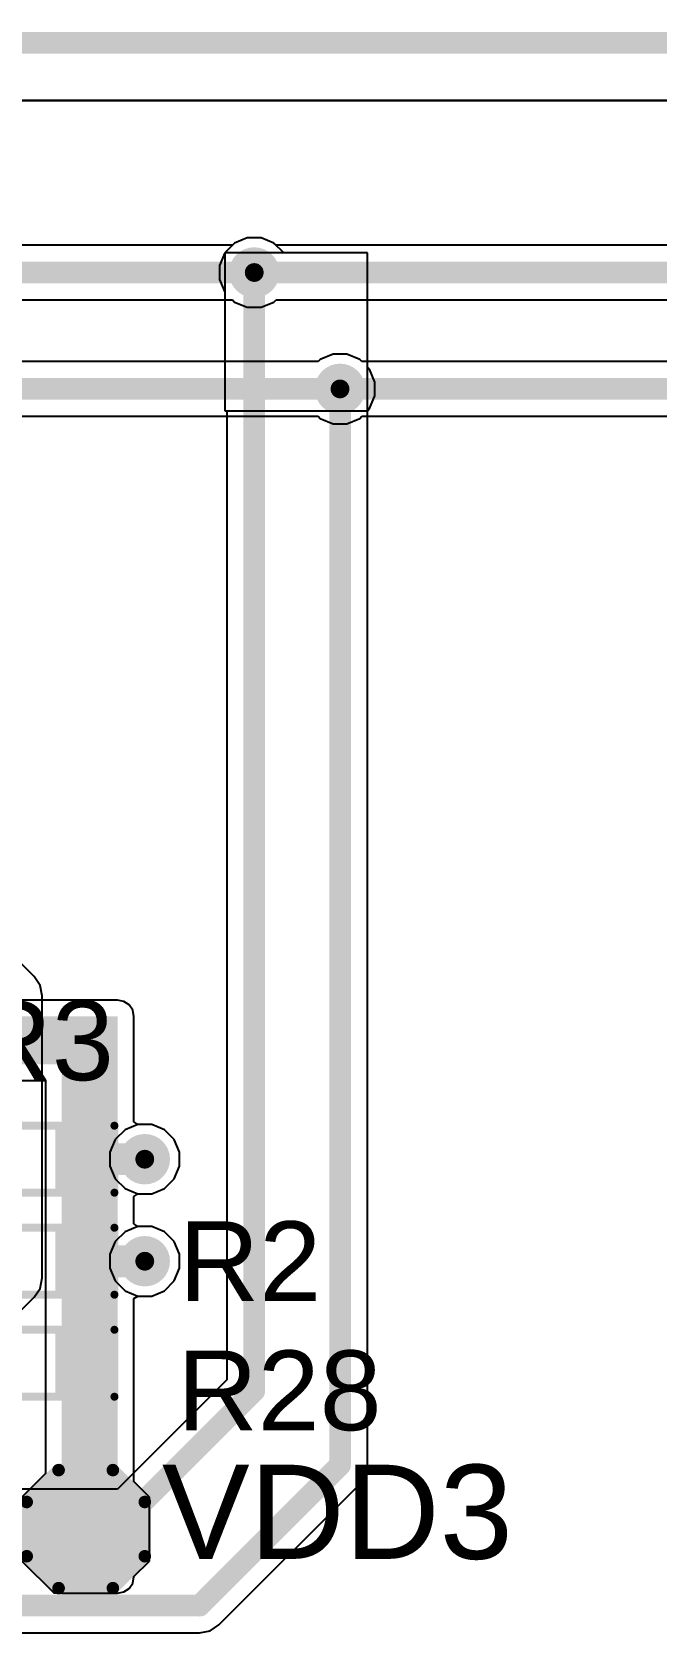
# Model space of a CAD drawing. Header units: millimetres. Extents: x 0 to 174, y 0 to 132.
# Drawn here: x 49.08 to 59.03, y 45.72 to 71.22 of the extents above; entities that cross this region are included whole.
import ezdxf

# ---------------------------------------------------------------- set-up
doc = ezdxf.new("R2010")
doc.units = ezdxf.units.MM
for name, color, linetype in [('BottomLayer', 5, 'Continuous'), ('BottomSolder', 6, 'Continuous'), ('TopLayer', 1, 'Continuous'), ('TopOverlay', 2, 'Continuous'), ('TopPaste', 8, 'Continuous'), ('TopSolder', 216, 'Continuous'), ('ViaHoleLayer', 16, 'Continuous')]:
    doc.layers.add(name, color=color, linetype=linetype)
doc.styles.add('Arial', font='', dxfattribs={"height": 0.2})
doc.styles.get('Arial').set_extended_font_data('Arial')

# ---------------------------------------------------------------- blocks, each defined once
blk = doc.blocks.new('T__________29')
at = {"layer": 'TopLayer'}
blk.add_hatch(color=1, dxfattribs=at).paths.add_polyline_path([(0.381, 0.762), (-0.381, 0.762), (-0.762, 0.381), (-0.762, -0.381), (-0.381, -0.762), (0.381, -0.762), (0.762, -0.381), (0.762, 0.381)])
at = {"layer": 'TopPaste'}
blk.add_hatch(color=8, dxfattribs=at).paths.add_polyline_path([(0.381, 0.762), (-0.381, 0.762), (-0.762, 0.381), (-0.762, -0.381), (-0.381, -0.762), (0.381, -0.762), (0.762, -0.381), (0.762, 0.381)])
at = {"layer": 'TopSolder'}
blk.add_hatch(color=216, dxfattribs=at).paths.add_polyline_path([(0.432, 0.864), (-0.432, 0.864), (-0.864, 0.432), (-0.864, -0.432), (-0.432, -0.864), (0.432, -0.864), (0.864, -0.432), (0.864, 0.432)])
at = {"layer": 'TopOverlay', "const_width": 0.2}
for points in [[(-0.94, 0.432), (-0.432, 0.94)], [(-0.432, 0.94), (0.432, 0.94)], [(0.432, 0.94), (0.94, 0.432)], [(-0.94, -0.432), (-0.94, 0.432)], [(0.94, -0.432), (0.94, 0.432)], [(-0.94, -0.432), (-0.432, -0.94)], [(0.432, -0.94), (0.94, -0.432)], [(-0.432, -0.94), (0.432, -0.94)]]:
    blk.add_lwpolyline(points, dxfattribs=at)
at = {"layer": 'TopOverlay', "const_width": 0.1}
for points in [[(-0.482, 0.94, 1), (-0.382, 0.94, 1)], [(-0.482, 0.94, 1), (-0.382, 0.94, 1)], [(0.382, 0.94, 1), (0.482, 0.94, 1)], [(0.382, 0.94, 1), (0.482, 0.94, 1)], [(-0.99, 0.432, 1), (-0.89, 0.432, 1)], [(-0.99, 0.432, 1), (-0.89, 0.432, 1)], [(0.89, 0.432, 1), (0.99, 0.432, 1)], [(0.89, 0.432, 1), (0.99, 0.432, 1)], [(-0.99, -0.432, 1), (-0.89, -0.432, 1)], [(-0.99, -0.432, 1), (-0.89, -0.432, 1)], [(0.89, -0.432, 1), (0.99, -0.432, 1)], [(0.89, -0.432, 1), (0.99, -0.432, 1)], [(-0.482, -0.94, 1), (-0.382, -0.94, 1)], [(-0.482, -0.94, 1), (-0.382, -0.94, 1)], [(0.382, -0.94, 1), (0.482, -0.94, 1)], [(0.382, -0.94, 1), (0.482, -0.94, 1)]]:
    blk.add_lwpolyline(points, format="xyb", close=True, dxfattribs=at)
blk = doc.blocks.new('R___0603_41')
at = {"layer": 'TopLayer'}
for points in [[(-0.381, 0.4445), (-0.381, -0.4445), (-1.143, -0.4445), (-1.143, 0.4445)], [(1.143, 0.4445), (1.143, -0.4445), (0.381, -0.4445), (0.381, 0.4445)]]:
    blk.add_hatch(color=1, dxfattribs=at).paths.add_polyline_path(points)
at = {"layer": 'TopPaste'}
for points in [[(-0.381, 0.4445), (-0.381, -0.4445), (-1.143, -0.4445), (-1.143, 0.4445)], [(1.143, 0.4445), (1.143, -0.4445), (0.381, -0.4445), (0.381, 0.4445)]]:
    blk.add_hatch(color=8, dxfattribs=at).paths.add_polyline_path(points)
at = {"layer": 'TopSolder'}
for points in [[(-0.2794, 0.5461), (-0.2794, -0.5461), (-1.2446, -0.5461), (-1.2446, 0.5461)], [(1.2446, 0.5461), (1.2446, -0.5461), (0.2794, -0.5461), (0.2794, 0.5461)]]:
    blk.add_hatch(color=216, dxfattribs=at).paths.add_polyline_path(points)
at = {"layer": 'TopOverlay', "const_width": 0.127}
for points in [[(-1.2192, 0.5334), (1.2192, 0.5334)], [(-1.2192, -0.5334), (-1.2192, 0.5334)], [(1.2192, -0.5334), (1.2192, 0.5334)], [(-1.2192, -0.5334), (1.2192, -0.5334)]]:
    blk.add_lwpolyline(points, dxfattribs=at)
at = {"layer": 'TopOverlay', "const_width": 0.0635}
for points in [[(-1.25095, 0.5334, 1), (-1.18745, 0.5334, 1)], [(-1.25095, 0.5334, 1), (-1.18745, 0.5334, 1)], [(1.18745, 0.5334, 1), (1.25095, 0.5334, 1)], [(1.18745, 0.5334, 1), (1.25095, 0.5334, 1)], [(-1.25095, -0.5334, 1), (-1.18745, -0.5334, 1)], [(-1.25095, -0.5334, 1), (-1.18745, -0.5334, 1)], [(1.18745, -0.5334, 1), (1.25095, -0.5334, 1)], [(1.18745, -0.5334, 1), (1.25095, -0.5334, 1)]]:
    blk.add_lwpolyline(points, format="xyb", close=True, dxfattribs=at)
blk = doc.blocks.new('R___0603_52')
at = {"layer": 'TopLayer'}
for points in [[(-0.381, 0.4445), (-0.381, -0.4445), (-1.143, -0.4445), (-1.143, 0.4445)], [(1.143, 0.4445), (1.143, -0.4445), (0.381, -0.4445), (0.381, 0.4445)]]:
    blk.add_hatch(color=1, dxfattribs=at).paths.add_polyline_path(points)
at = {"layer": 'TopPaste'}
for points in [[(-0.381, 0.4445), (-0.381, -0.4445), (-1.143, -0.4445), (-1.143, 0.4445)], [(1.143, 0.4445), (1.143, -0.4445), (0.381, -0.4445), (0.381, 0.4445)]]:
    blk.add_hatch(color=8, dxfattribs=at).paths.add_polyline_path(points)
at = {"layer": 'TopSolder'}
for points in [[(-0.2794, 0.5461), (-0.2794, -0.5461), (-1.2446, -0.5461), (-1.2446, 0.5461)], [(1.2446, 0.5461), (1.2446, -0.5461), (0.2794, -0.5461), (0.2794, 0.5461)]]:
    blk.add_hatch(color=216, dxfattribs=at).paths.add_polyline_path(points)
at = {"layer": 'TopOverlay', "const_width": 0.127}
for points in [[(-1.2192, 0.5334), (1.2192, 0.5334)], [(-1.2192, -0.5334), (-1.2192, 0.5334)], [(1.2192, -0.5334), (1.2192, 0.5334)], [(-1.2192, -0.5334), (1.2192, -0.5334)]]:
    blk.add_lwpolyline(points, dxfattribs=at)
at = {"layer": 'TopOverlay', "const_width": 0.0635}
for points in [[(-1.25095, 0.5334, 1), (-1.18745, 0.5334, 1)], [(-1.25095, 0.5334, 1), (-1.18745, 0.5334, 1)], [(1.18745, 0.5334, 1), (1.25095, 0.5334, 1)], [(1.18745, 0.5334, 1), (1.25095, 0.5334, 1)], [(-1.25095, -0.5334, 1), (-1.18745, -0.5334, 1)], [(-1.25095, -0.5334, 1), (-1.18745, -0.5334, 1)], [(1.18745, -0.5334, 1), (1.25095, -0.5334, 1)], [(1.18745, -0.5334, 1), (1.25095, -0.5334, 1)]]:
    blk.add_lwpolyline(points, format="xyb", close=True, dxfattribs=at)
blk = doc.blocks.new('R___0603_53')
at = {"layer": 'TopLayer'}
for points in [[(-0.381, 0.4445), (-0.381, -0.4445), (-1.143, -0.4445), (-1.143, 0.4445)], [(1.143, 0.4445), (1.143, -0.4445), (0.381, -0.4445), (0.381, 0.4445)]]:
    blk.add_hatch(color=1, dxfattribs=at).paths.add_polyline_path(points)
at = {"layer": 'TopPaste'}
for points in [[(-0.381, 0.4445), (-0.381, -0.4445), (-1.143, -0.4445), (-1.143, 0.4445)], [(1.143, 0.4445), (1.143, -0.4445), (0.381, -0.4445), (0.381, 0.4445)]]:
    blk.add_hatch(color=8, dxfattribs=at).paths.add_polyline_path(points)
at = {"layer": 'TopSolder'}
for points in [[(-0.2794, 0.5461), (-0.2794, -0.5461), (-1.2446, -0.5461), (-1.2446, 0.5461)], [(1.2446, 0.5461), (1.2446, -0.5461), (0.2794, -0.5461), (0.2794, 0.5461)]]:
    blk.add_hatch(color=216, dxfattribs=at).paths.add_polyline_path(points)
at = {"layer": 'TopOverlay', "const_width": 0.127}
for points in [[(-1.2192, 0.5334), (1.2192, 0.5334)], [(-1.2192, -0.5334), (-1.2192, 0.5334)], [(1.2192, -0.5334), (1.2192, 0.5334)], [(-1.2192, -0.5334), (1.2192, -0.5334)]]:
    blk.add_lwpolyline(points, dxfattribs=at)
at = {"layer": 'TopOverlay', "const_width": 0.0635}
for points in [[(-1.25095, 0.5334, 1), (-1.18745, 0.5334, 1)], [(-1.25095, 0.5334, 1), (-1.18745, 0.5334, 1)], [(1.18745, 0.5334, 1), (1.25095, 0.5334, 1)], [(1.18745, 0.5334, 1), (1.25095, 0.5334, 1)], [(-1.25095, -0.5334, 1), (-1.18745, -0.5334, 1)], [(-1.25095, -0.5334, 1), (-1.18745, -0.5334, 1)], [(1.18745, -0.5334, 1), (1.25095, -0.5334, 1)], [(1.18745, -0.5334, 1), (1.25095, -0.5334, 1)]]:
    blk.add_lwpolyline(points, format="xyb", close=True, dxfattribs=at)

msp = doc.modelspace()

# ---------------------------------------------------------------- hatches: boundary and pattern name
at = {"layer": 'BottomLayer'}
h = msp.add_hatch(color=5, dxfattribs=at)
edge = h.paths.add_edge_path()
edge.add_arc((52.619, 67.386), 0.3, 0, 360)
h = msp.add_hatch(color=5, dxfattribs=at)
edge = h.paths.add_edge_path()
edge.add_arc((53.985, 65.532), 0.3, 0, 360)
h = msp.add_hatch(color=5, dxfattribs=at)
edge = h.paths.add_edge_path()
edge.add_arc((50.876, 53.263), 0.3, 0, 360)
h = msp.add_hatch(color=5, dxfattribs=at)
edge = h.paths.add_edge_path()
edge.add_arc((50.876, 51.638), 0.3, 0, 360)
at = {"layer": 'BottomSolder'}
h = msp.add_hatch(color=6, dxfattribs=at)
edge = h.paths.add_edge_path()
edge.add_arc((52.619, 67.386), 0.402, 0, 360)
h = msp.add_hatch(color=6, dxfattribs=at)
edge = h.paths.add_edge_path()
edge.add_arc((53.985, 65.532), 0.402, 0, 360)
h = msp.add_hatch(color=6, dxfattribs=at)
edge = h.paths.add_edge_path()
edge.add_arc((50.876, 53.263), 0.402, 0, 360)
h = msp.add_hatch(color=6, dxfattribs=at)
edge = h.paths.add_edge_path()
edge.add_arc((50.876, 51.638), 0.402, 0, 360)
at = {"layer": 'TopLayer'}
h = msp.add_hatch(color=1, dxfattribs=at)
edge = h.paths.add_edge_path()
edge.add_arc((52.619, 67.386), 0.3, 0, 360)
h = msp.add_hatch(color=1, dxfattribs=at)
edge = h.paths.add_edge_path()
edge.add_arc((53.985, 65.532), 0.3, 0, 360)
for points in [[(36.842, 54.775), (50.444, 54.775), (50.444, 55.537), (36.842, 55.537)], [(49.555, 46.609), (50.444, 46.609), (50.444, 55.537), (49.555, 55.537)]]:
    msp.add_hatch(color=1, dxfattribs=at).paths.add_polyline_path(points)
h = msp.add_hatch(color=1, dxfattribs=at)
edge = h.paths.add_edge_path()
edge.add_arc((50.876, 53.263), 0.3, 0, 360)
h = msp.add_hatch(color=1, dxfattribs=at)
edge = h.paths.add_edge_path()
edge.add_arc((50.876, 51.638), 0.3, 0, 360)
at = {"layer": 'TopSolder'}
h = msp.add_hatch(color=216, dxfattribs=at)
edge = h.paths.add_edge_path()
edge.add_arc((52.619, 67.386), 0.402, 0, 360)
h = msp.add_hatch(color=216, dxfattribs=at)
edge = h.paths.add_edge_path()
edge.add_arc((53.985, 65.532), 0.402, 0, 360)
h = msp.add_hatch(color=216, dxfattribs=at)
edge = h.paths.add_edge_path()
edge.add_arc((50.876, 53.263), 0.402, 0, 360)
h = msp.add_hatch(color=216, dxfattribs=at)
edge = h.paths.add_edge_path()
edge.add_arc((50.876, 51.638), 0.402, 0, 360)
at = {"layer": 'ViaHoleLayer'}
h = msp.add_hatch(color=16, dxfattribs=at)
edge = h.paths.add_edge_path()
edge.add_arc((52.619, 67.386), 0.15, 0, 360)
h = msp.add_hatch(color=16, dxfattribs=at)
edge = h.paths.add_edge_path()
edge.add_arc((53.985, 65.532), 0.15, 0, 360)
h = msp.add_hatch(color=16, dxfattribs=at)
edge = h.paths.add_edge_path()
edge.add_arc((50.876, 53.263), 0.15, 0, 360)
h = msp.add_hatch(color=16, dxfattribs=at)
edge = h.paths.add_edge_path()
edge.add_arc((50.876, 51.638), 0.15, 0, 360)

# ---------------------------------------------------------------- linework, layer by layer
at = {"layer": 'BottomLayer'}
for p, q in [((52.305, 67.856), (52.15, 67.7)), ((52.509, 67.94), (52.305, 67.856)), ((52.729, 67.94), (52.509, 67.94)), ((52.933, 67.856), (52.729, 67.94)), ((53.089, 67.7), (52.933, 67.856)), ((52.15, 67.7), (52.065, 67.496)), ((54.42, 67.7), (52.15, 67.7)), ((52.15, 67.7), (52.15, 65.184)), ((54.42, 67.7), (53.089, 67.7)), ((54.42, 65.184), (54.42, 67.7)), ((54.42, 65.88), (54.42, 67.7)), ((52.065, 67.496), (52.065, 67.276)), ((52.065, 67.276), (52.15, 67.072)), ((52.15, 67.072), (52.15, 65.184)), ((54.455, 65.846), (54.42, 65.88)), ((54.539, 65.642), (54.455, 65.846)), ((54.539, 65.422), (54.539, 65.642)), ((54.455, 65.218), (54.539, 65.422)), ((52.15, 65.184), (54.42, 65.184)), ((52.15, 65.184), (52.184, 65.184)), ((52.184, 65.184), (52.184, 49.751)), ((54.42, 65.184), (54.455, 65.218)), ((54.42, 48.388), (54.42, 65.184)), ((49.114, 56.171), (47.871, 57.414)), ((49.208, 56.03), (49.114, 56.171)), ((49.241, 55.863), (49.208, 56.03)), ((49.241, 51.372), (49.241, 55.863)), ((50.766, 53.817), (50.562, 53.733)), ((50.986, 53.817), (50.766, 53.817)), ((51.19, 53.733), (50.986, 53.817)), ((50.407, 53.577), (50.322, 53.373)), ((50.562, 53.733), (50.407, 53.577)), ((51.346, 53.577), (51.19, 53.733)), ((51.43, 53.373), (51.346, 53.577)), ((50.322, 53.373), (50.322, 53.153)), ((51.43, 53.153), (51.43, 53.373)), ((50.322, 53.153), (50.407, 52.949)), ((51.346, 52.949), (51.43, 53.153)), ((50.407, 52.949), (50.562, 52.794)), ((50.562, 52.794), (50.766, 52.709)), ((50.986, 52.709), (51.19, 52.794)), ((51.19, 52.794), (51.346, 52.949)), ((50.766, 52.709), (50.986, 52.709)), ((50.562, 52.108), (50.407, 51.952)), ((50.766, 52.192), (50.562, 52.108)), ((50.986, 52.192), (50.766, 52.192)), ((51.19, 52.108), (50.986, 52.192)), ((51.346, 51.952), (51.19, 52.108)), ((50.407, 51.952), (50.322, 51.748)), ((51.43, 51.748), (51.346, 51.952)), ((50.322, 51.748), (50.322, 51.528)), ((50.322, 51.528), (50.407, 51.324)), ((51.346, 51.324), (51.43, 51.528)), ((51.43, 51.528), (51.43, 51.748)), ((49.208, 51.206), (49.241, 51.372)), ((50.407, 51.324), (50.562, 51.169)), ((51.19, 51.169), (51.346, 51.324)), ((48.001, 49.952), (49.114, 51.065)), ((49.114, 51.065), (49.208, 51.206)), ((50.562, 51.169), (50.766, 51.084)), ((50.766, 51.084), (50.986, 51.084)), ((50.986, 51.084), (51.19, 51.169)), ((52.184, 49.751), (50.442, 48.009)), ((54.293, 48.08), (54.387, 48.221)), ((54.387, 48.221), (54.42, 48.388)), ((50.442, 48.009), (27.751, 48.009)), ((52.057, 45.844), (54.293, 48.08)), ((26.899, 45.717), (51.749, 45.717)), ((51.749, 45.717), (51.916, 45.75)), ((51.916, 45.75), (52.057, 45.844))]:
    msp.add_line(p, q, dxfattribs=at)
at = {"layer": 'BottomLayer', "const_width": 0.345}
for points in [[(52.619, 49.571), (52.619, 67.386)], [(53.985, 48.388), (53.985, 65.532)], [(50.622, 47.574), (52.619, 49.571)], [(51.749, 46.152), (53.985, 48.388)], [(27.571, 47.574), (50.622, 47.574)], [(26.899, 46.152), (51.749, 46.152)]]:
    msp.add_lwpolyline(points, dxfattribs=at)
at = {"layer": 'BottomLayer', "const_width": 0.173}
for points in [[(52.533, 67.386, 1), (52.706, 67.386, 1)], [(53.899, 65.532, 1), (54.071, 65.532, 1)], [(52.533, 49.571, 1), (52.706, 49.571, 1)], [(52.533, 49.571, 1), (52.706, 49.571, 1)], [(53.899, 48.388, 1), (54.071, 48.388, 1)], [(53.899, 48.388, 1), (54.071, 48.388, 1)], [(50.536, 47.574, 1), (50.709, 47.574, 1)], [(50.536, 47.574, 1), (50.709, 47.574, 1)], [(51.663, 46.152, 1), (51.836, 46.152, 1)], [(51.663, 46.152, 1), (51.836, 46.152, 1)]]:
    msp.add_lwpolyline(points, format="xyb", close=True, dxfattribs=at)
at = {"layer": 'TopLayer'}
for p, q in [((137.592, 70.128), (18.466, 70.128)), ((18.621, 70.128), (137.592, 70.128)), ((52.305, 67.856), (52.271, 67.821)), ((52.509, 67.94), (52.305, 67.856)), ((52.729, 67.94), (52.509, 67.94)), ((52.933, 67.856), (52.729, 67.94)), ((52.968, 67.821), (52.933, 67.856)), ((52.271, 67.821), (20.748, 67.821)), ((123.347, 67.821), (52.968, 67.821)), ((20.568, 66.951), (52.271, 66.951)), ((52.271, 66.951), (52.305, 66.916)), ((52.305, 66.916), (52.509, 66.832)), ((52.509, 66.832), (52.729, 66.832)), ((52.729, 66.832), (52.933, 66.916)), ((52.933, 66.916), (52.968, 66.951)), ((52.968, 66.951), (123.167, 66.951)), ((53.875, 66.086), (53.671, 66.002)), ((54.095, 66.086), (53.875, 66.086)), ((54.299, 66.002), (54.095, 66.086)), ((53.637, 65.967), (20.653, 65.967)), ((53.671, 66.002), (53.637, 65.967)), ((54.333, 65.967), (54.299, 66.002)), ((98.748, 65.967), (54.333, 65.967)), ((20.472, 65.097), (53.637, 65.097)), ((53.637, 65.097), (53.671, 65.062)), ((53.671, 65.062), (53.875, 64.978)), ((54.095, 64.978), (54.299, 65.062)), ((54.299, 65.062), (54.333, 65.097)), ((54.333, 65.097), (98.748, 65.097)), ((53.875, 64.978), (54.095, 64.978)), ((50.444, 55.796), (36.842, 55.796)), ((50.544, 55.776), (50.444, 55.796)), ((50.628, 55.72), (50.544, 55.776)), ((50.684, 55.636), (50.628, 55.72)), ((50.703, 55.537), (50.684, 55.636)), ((50.703, 53.859), (50.703, 55.537)), ((46.149, 54.516), (49.296, 54.516)), ((49.296, 54.516), (49.296, 48.255)), ((50.766, 53.817), (50.703, 53.859)), ((50.986, 53.817), (50.766, 53.817)), ((51.19, 53.733), (50.986, 53.817)), ((51.346, 53.577), (51.19, 53.733)), ((51.43, 53.373), (51.346, 53.577)), ((51.43, 53.153), (51.43, 53.373)), ((51.346, 52.949), (51.43, 53.153)), ((50.986, 52.709), (51.19, 52.794)), ((51.19, 52.794), (51.346, 52.949)), ((50.703, 52.667), (50.766, 52.709)), ((50.703, 52.234), (50.703, 52.667)), ((50.766, 52.709), (50.986, 52.709)), ((50.766, 52.192), (50.703, 52.234)), ((50.986, 52.192), (50.766, 52.192)), ((51.19, 52.108), (50.986, 52.192)), ((51.346, 51.952), (51.19, 52.108)), ((51.43, 51.748), (51.346, 51.952)), ((51.346, 51.324), (51.43, 51.528)), ((51.43, 51.528), (51.43, 51.748)), ((51.19, 51.169), (51.346, 51.324)), ((50.703, 51.042), (50.766, 51.084)), ((50.703, 48.128), (50.703, 51.042)), ((50.766, 51.084), (50.986, 51.084)), ((50.986, 51.084), (51.19, 51.169)), ((49.296, 48.255), (48.92, 47.879)), ((50.952, 47.879), (50.703, 48.128)), ((50.952, 46.863), (50.952, 47.879)), ((48.92, 46.863), (49.428, 46.355)), ((50.703, 46.614), (50.952, 46.863)), ((50.544, 46.37), (50.628, 46.426)), ((50.628, 46.426), (50.684, 46.51)), ((50.684, 46.51), (50.703, 46.609)), ((50.703, 46.609), (50.703, 46.614)), ((49.428, 46.355), (49.53, 46.355)), ((49.53, 46.355), (49.555, 46.35)), ((49.555, 46.35), (50.444, 46.35)), ((50.444, 46.35), (50.544, 46.37))]:
    msp.add_line(p, q, dxfattribs=at)
for points, const_width in [([(20.422, 71.044), (132.771, 71.044)], 0.345), ([(20.568, 67.386), (52.619, 67.386)], 0.345), ([(52.619, 67.386), (123.347, 67.386)], 0.345), ([(20.472, 65.532), (53.985, 65.532)], 0.345), ([(53.985, 65.532), (99.764, 65.532)], 0.345), ([(49.936, 53.263), (50.876, 53.263)], 0.508), ([(49.936, 51.638), (50.876, 51.638)], 0.508)]:
    msp.add_lwpolyline(points, dxfattribs=dict(at, const_width=const_width))
for points, const_width in [([(52.533, 67.386, 1), (52.706, 67.386, 1)], 0.173), ([(52.533, 67.386, 1), (52.706, 67.386, 1)], 0.173), ([(53.899, 65.532, 1), (54.071, 65.532, 1)], 0.173), ([(53.899, 65.532, 1), (54.071, 65.532, 1)], 0.173), ([(49.809, 53.263, 1), (50.063, 53.263, 1)], 0.254), ([(50.749, 53.263, 1), (51.003, 53.263, 1)], 0.254), ([(49.809, 51.638, 1), (50.063, 51.638, 1)], 0.254), ([(50.749, 51.638, 1), (51.003, 51.638, 1)], 0.254)]:
    msp.add_lwpolyline(points, format="xyb", close=True, dxfattribs=dict(at, const_width=const_width))

# ---------------------------------------------------------------- block references
for name, p in [('R___0603_52', (49.174, 53.263)), ('R___0603_53', (49.174, 51.638)), ('R___0603_41', (49.174, 50.013)), ('T__________29', (49.936, 47.371))]:
    msp.add_blockref(name, p)

# ---------------------------------------------------------------- texts
at = {"layer": 'TopOverlay', "style": 'Arial'}
for s, height, p in [('R3', 1.27, (48.116, 54.521)), ('R2', 1.27, (51.418, 51.003)), ('R28', 1.27, (51.393, 48.946)), ('VDD3', 1.5, (51.149, 46.897))]:
    msp.add_text(s, height=height, dxfattribs=at).set_placement(p)

doc.saveas('drawing.dxf')
